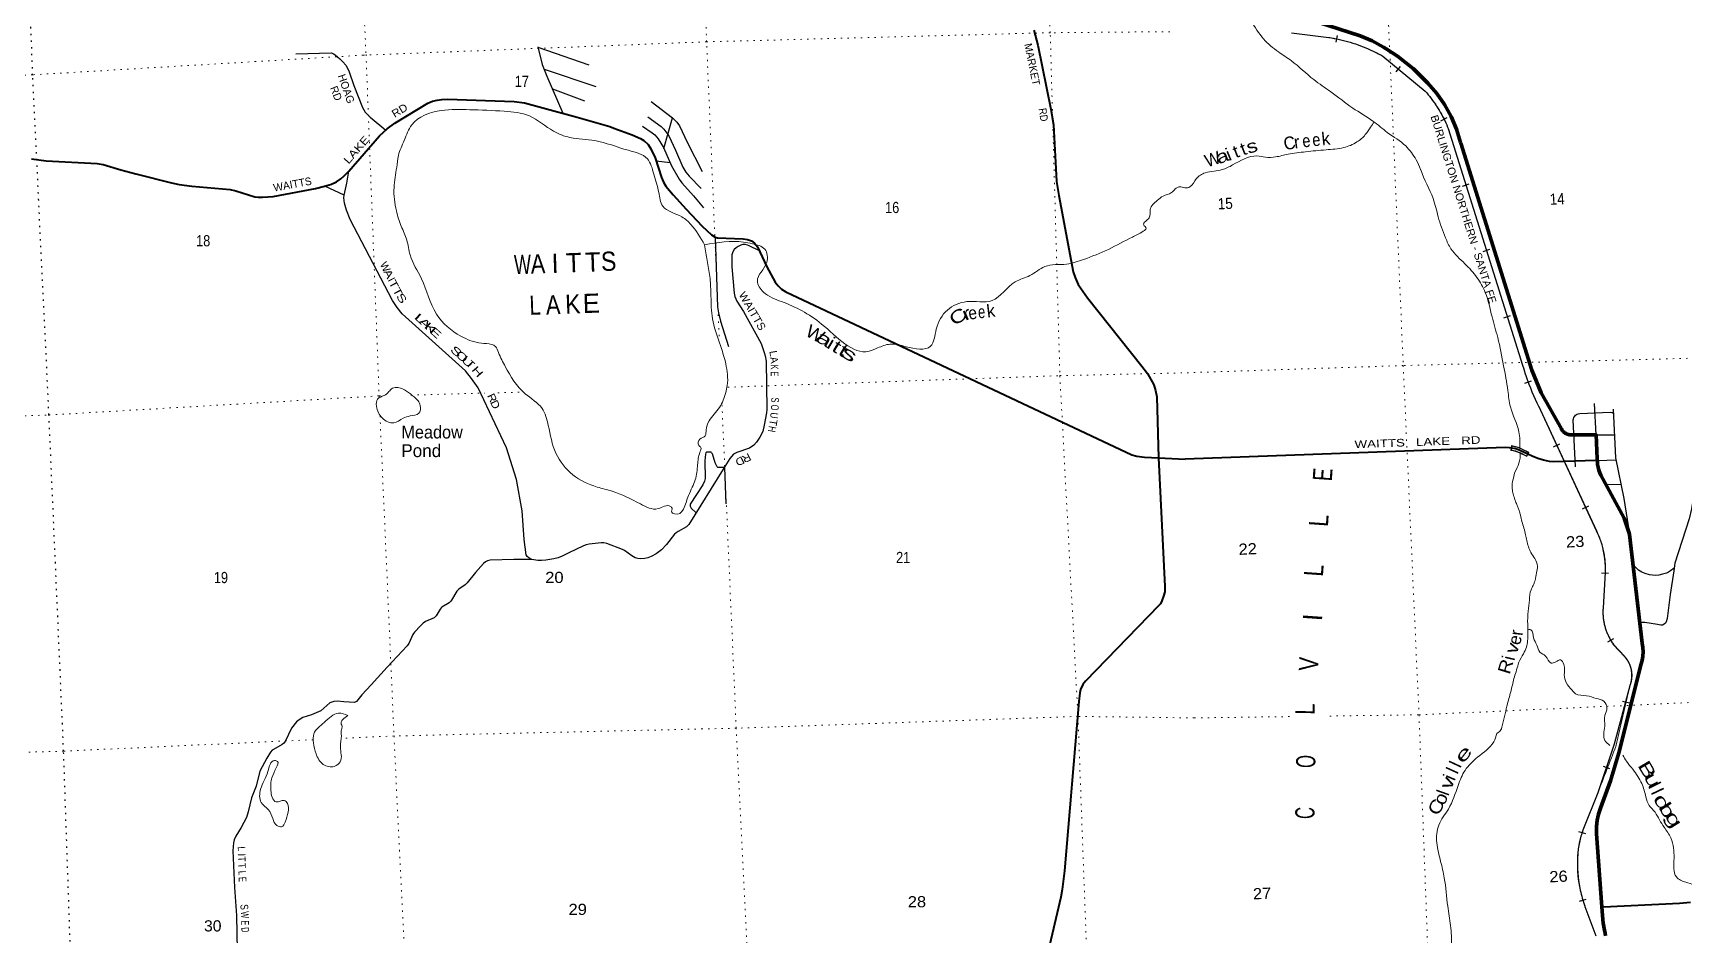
# Model space of a CAD drawing. Header units: feet. Extents: x 733631 to 986127, y 195788 to 388968.
# Drawn here: x 780988 to 806807, y 255072 to 269176 of the extents above; entities that cross this region are included whole.
import ezdxf
from ezdxf.enums import TextEntityAlignment as Align

# ---------------------------------------------------------------- set-up
doc = ezdxf.new("R2010")
doc.units = ezdxf.units.FT
doc.header["$LTSCALE"] = 70
doc.linetypes.add('DOTTED', pattern=[1.5, 0.3, -1.2])
for name, color, linetype, lineweight in [('23', 7, 'Continuous', 70), ('26', 7, 'Continuous', 40), ('29', 7, 'Continuous', 25), ('34', 7, 'Continuous', 25), ('39', 7, 'Continuous', 13), ('6', 7, 'DOTTED', 25), ('61', 7, 'Continuous', 13), ('7', 7, 'DOTTED', 13)]:
    doc.layers.add(name, color=color, linetype=linetype, lineweight=lineweight)
for name, color, linetype in [('27', 7, 'Continuous'), ('30', 7, 'Continuous'), ('41', 7, 'Continuous'), ('42', 7, 'Continuous')]:
    doc.layers.add(name, color=color, linetype=linetype)

msp = doc.modelspace()

# ---------------------------------------------------------------- linework, layer by layer
at = {"layer": '23'}
for points in [[(805453.3, 262476.41), (805451.61, 262517.89), (805436.45, 262890.66), (805064.1, 262891.72), (805053.22, 262890.99), (805034.91, 262891.28), (805016.72, 262893.49), (804998.87, 262897.59), (804981.54, 262903.53), (804964.93, 262911.25), (804949.22, 262920.66), (804934.57, 262931.67), (804921.16, 262944.14), (804909.13, 262957.95), (804898.6, 262972.94), (804889.7, 262988.95), (804574.73, 263551.42), (804429.13, 263905.07), (803316.51, 267453.37), (803313.3, 267466.56), (803251.18, 267671.35), (803167.99, 267868.53), (803064.65, 268055.94), (802942.29, 268231.51), (802802.24, 268393.33), (802575.53, 268615.85), (802326.8, 268813.46), (802148.68, 268931.13), (802107.67, 268957.21), (801930.79, 269054.18), (801744.74, 269132.12), (801081.5, 269344.49)], [(805522.1, 255511.2), (805439.18, 256655.29), (805438.46, 256667.34), (805438.37, 256766.61), (805448.66, 256865.36), (805469.21, 256962.48), (805499.8, 257056.92), (805656.52, 257481.19), (805676.33, 257536.79), (805788.18, 257922.53), (806132.48, 259292.79), (806134.35, 259298.27), (806152.69, 259364.19), (806164.04, 259431.67), (806168.27, 259499.96), (806165.35, 259568.32), (806155.29, 259635.99), (805956.58, 261333.49), (805955.25, 261338.26), (805870, 261590.66), (805509.58, 262262.38), (805491.34, 262298.59), (805474.88, 262341.3), (805462.98, 262385.5), (805455.75, 262430.7), (805453.76, 262467.89), (805453.3, 262476.41)], [(805579.83, 255057.1), (805573.52, 255102.33), (805562.52, 255146.64), (805542.08, 255256.13), (805531.75, 255378.05), (805522.1, 255511.2)]]:
    msp.add_lwpolyline(points, dxfattribs=at)
at = {"layer": '26'}
msp.add_line((798590.79, 262535.81), (799004.72, 262515.05), dxfattribs=at)
for points in [[(796638.1, 269218.53), (796703.34, 268988.03), (796908.18, 267985.59), (796945.68, 267738.13), (796995.77, 266852.46), (797030.43, 266633.19), (797254.86, 265443.4), (797285.03, 265353.85), (797335.35, 265243.65), (797476.62, 265035.56), (798330.99, 263969.09), (798417.86, 263850.36), (798514.64, 263676.55), (798544.42, 263587.16), (798561.04, 263484.71), (798590.79, 262535.81), (798590.73, 262537.83)], [(782593.55, 266976.28), (783153.16, 266831.33), (783274.88, 266806.82), (783471.38, 266781.94), (784070.17, 266728.56), (784160.78, 266707.5), (784456.8, 266616.5), (784506.95, 266609.43), (784576.43, 266606.94), (784741.17, 266620.69), (785403.37, 266744.96), (785403.37, 266744.96), (785544.21, 266780.75), (785653.54, 266814.85), (785736.53, 266851.52), (785803.53, 266896.22), (785853.16, 266940.91), (785928.09, 267016.8), (786408.32, 267568.24), (786525.64, 267678.36), (786644.63, 267767.06), (787160.11, 268079.05), (787234.11, 268109.17), (787306.07, 268126.55), (787380.52, 268136.48), (787470.99, 268142.61), (788511.15, 268106.06), (788673.37, 268081.86), (788960.05, 268003.88), (789496.86, 267861.82), (790007.17, 267713.14), (790072.87, 267690.57), (790360.48, 267583.72), (790488.58, 267524.43), (790538.21, 267494.63), (790605.84, 267433.41), (790652.36, 267365.52), (790715.95, 267226.24), (790817.83, 266915.97), (790848.4, 266844.09), (790885.62, 266782.01), (790999.23, 266646.4), (791203.58, 266419.93), (791451.45, 266154.3), (791600.61, 266021.21), (791653.65, 265986.21), (791694.76, 265975.44), (792092.73, 265958.68), (792163.6, 265947.72), (792223.15, 265925.37), (792272.78, 265890.61), (792320.34, 265833.92), (792464.73, 265518.82), (792592.71, 265282.06), (792641.28, 265221.44), (792664.86, 265197.85), (792695.87, 265171.78), (792760.54, 265131.32), (798173.79, 262582.33), (798248.21, 262560.91), (798372.28, 262543.53), (798590.79, 262535.81)], [(780965.08, 267208.46), (781193.94, 267178.72), (781990.18, 267135.1), (782082.52, 267118.44), (782360.27, 267036.7), (782593.55, 266976.28)], [(805453.3, 262476.41), (805423.96, 262492.09), (804773.65, 262471.4), (804703.3, 262477.73), (804610.88, 262494.67), (804520.74, 262521.18), (804433.87, 262556.97), (804367.03, 262588.58), (804230.26, 262651.84), (804177.13, 262671.63), (804111.58, 262685.2), (804078.22, 262691.05), (804071.91, 262691.89), (804008.72, 262695.28), (799004.72, 262515.05)], [(798590.79, 262535.81), (798687.99, 260521.89), (798686.21, 260439.19), (798668.16, 260371.78), (798641.54, 260295.18), (798621.69, 260252.96), (798595.8, 260224.18), (797445.95, 259043.07), (797404.52, 258987.87), (797371.1, 258911.57), (797359.85, 258856.27), (797344.4, 258720.84), (797119.12, 256073.16), (797081.25, 255781.07), (797059.59, 255663.12), (796305.35, 252436.44)], [(805522.1, 255511.2), (805550.68, 255512.62), (806737.01, 255571.27), (806907.21, 255583.88)]]:
    msp.add_lwpolyline(points, dxfattribs=at)
at = {"layer": '29'}
for p, q in [((788882.04, 268956.58), (789679.98, 268679.37)), ((788980.05, 268608.49), (789787.66, 268341.29)), ((789110.24, 268303.26), (789614.18, 268117.12)), ((790855.69, 267369.95), (790990.53, 267847.84)), ((790732.18, 267176.81), (790951.61, 267150.96)), ((785851.75, 266642.49), (785554.11, 266783.84)), ((805436.45, 262890.66), (805410.06, 263381.4)), ((805111.52, 262390.79), (805075.63, 263127.09)), ((805176.4, 263224.86), (805655.04, 263244.9)), ((805436.45, 262890.66), (805720.73, 262890.56)), ((791799.9, 262382.95), (791823.26, 261816.39)), ((805452.55, 262493.3), (805744.91, 262499.78)), ((805591.2, 262114.31), (805821.04, 262121.89))]:
    msp.add_line(p, q, dxfattribs=at)
for points in [[(785095.9, 268849.23), (785657.2, 268864), (785688.38, 268852.19), (785714.43, 268834.15), (785783.97, 268771.2), (785834.65, 268723.88), (785878.73, 268670.75), (785902.77, 268635.67), (785930.98, 268569.9), (786005.77, 268354.05), (786142.02, 268008.85), (786183.28, 267940.96), (786262.76, 267861.26), (786504.27, 267658.3)], [(788881.23, 268959.91), (788948.14, 268685.17), (789023.66, 268503.71), (789275.62, 267920.37)], [(790657.48, 268105.58), (790990.53, 267847.84), (791056.1, 267782.61), (791100.19, 267726.16), (791218.97, 267469.33), (791452.38, 267012.14)], [(790601.91, 267863.12), (790811.69, 267712.45), (790855.73, 267670.33), (790932.28, 267568.9), (791033.7, 267343.84), (791150.84, 267076.84), (791196.35, 267002.7), (791251.09, 266936.65), (791436.15, 266744.72)], [(790518.32, 267720.82), (790671.4, 267616.2), (790711.35, 267585.76), (790763.57, 267521.97), (790846.25, 267384.06), (790974.09, 267101.24), (791092.16, 266890.42), (791133.77, 266831.63), (791315.17, 266629.46), (791471.74, 266442.64)], [(785851.75, 266642.49), (785897.26, 266830.02), (785928, 267016.69)], [(792350.37, 265768.39), (792190.17, 265848.87), (792160.52, 265861.2), (792126.05, 265868.92), (792087.98, 265866.92), (792055.93, 265858.9), (792017.89, 265838.22), (791985.8, 265816.8), (791955.74, 265790.73), (791931.7, 265754.64), (791917.62, 265709.51), (791918.62, 265521.52), (791954.42, 265106.22), (791965.76, 265054.93), (791997.39, 264984.33), (792100.57, 264819.98), (792373.93, 264321.67), (792424.6, 264182.79), (792440.63, 264126.66), (792452.95, 264047.33), (792464.67, 263286.59), (792459.05, 263238.81), (792424.6, 263042), (792400.56, 262945.76), (792352.11, 262857.15), (792304.38, 262777.35), (792260.3, 262729.23), (792192.88, 262684), (791997.34, 262616.8), (791943.73, 262588.89), (791885.62, 262524.09), (791782.84, 262354.86), (791246.47, 261492.21), (791206.29, 261454.03), (791078.16, 261383.94), (791048.11, 261362.9), (791022.66, 261338.7), (790897.3, 261178.82), (790817.69, 261095.24), (790731.54, 261030.08), (790653.75, 260990.72), (790603.3, 260971.94), (790557.22, 260958.9), (790485.09, 260954.89), (790445.02, 260958.9), (790402.94, 260971.94), (790350.86, 260999.01), (790237.87, 261085.96), (790208.6, 261099.25), (789962.15, 261191.48), (789916.07, 261203.51), (789871.71, 261203.08), (789683.65, 261182.46), (789639.57, 261174.44), (789598.48, 261159.55), (789366.18, 261048.66), (789264.9, 260998.01), (789198.78, 260971.95), (789135.21, 260956), (789006.43, 260931.85), (788940.31, 260925.83), (788881.56, 260929.3), (788788.03, 260942.88), (788742.71, 260967.11), (788715.9, 260988.99), (788702.54, 261014.29), (788671.24, 261255.85), (788636.17, 261705.54), (788551.06, 262196.01), (788393.06, 262690.1), (787949.54, 263629.53), (787844.33, 263775.82), (787751.73, 263891.8), (786760.16, 264786.58), (786682.22, 264886.54), (786608.81, 264995.82), (785947.04, 266257.49), (785888.78, 266404.26), (785860.49, 266517.43), (785848.71, 266600.74), (785851.75, 266642.49)], [(791658.64, 265984.9), (791693.53, 264895.3), (791707.29, 264798.3), (791740.38, 264670.43), (791864.31, 264276.28)], [(805075.63, 263127.09), (805079.04, 263145.51), (805084.66, 263163.32), (805099.64, 263186.75), (805110.88, 263198.93), (805125.87, 263210.18), (805138.98, 263216.74), (805153.97, 263222.37), (805176.4, 263224.86)], [(805655.04, 263244.9), (805680.34, 263242.98), (805688.77, 263240.17), (805694.39, 263235.49), (805705.63, 263217.68)], [(805701.11, 263295.63), (805738, 262534.07), (805866.11, 261898.21), (805957.24, 261341.97)], [(791799.9, 262382.95), (791699.73, 262381.63), (791686.53, 262390.05), (791655.84, 262453.72), (791614.13, 262595.87), (791600.93, 262613.05), (791591.95, 262619.79), (791569.5, 262622.04), (791548.4, 262623.99), (791522.35, 262619.79), (791511.12, 262610.8), (791505.13, 262592.21), (791496.96, 262486.81), (791497.33, 262207.81), (791488.66, 262165.93), (791462.46, 262113.64), (791265.7, 261809.84), (791264.13, 261795.21), (791264.13, 261774.99), (791282.25, 261745.69), (791358.15, 261671.83)], [(806971.78, 262145.55), (806956.03, 261936.49), (806926.06, 261737.8), (806888.59, 261580.34), (806664.91, 260886.33)], [(788788.03, 260942.88), (788507.22, 260941.02), (788134.86, 260931.87), (788094.79, 260923.85), (788065.92, 260906.01), (788030.68, 260879.74), (787908.41, 260741.01), (787780.22, 260580.01), (787747.92, 260547.61), (787647.98, 260479.76), (787616.25, 260448.17), (787531.77, 260305.33), (787517.74, 260285.28), (787497.84, 260264.26), (787383.5, 260197.07), (787373.48, 260189.05), (787353.9, 260168.45), (787291.33, 260062.74), (787261.94, 260033.95), (787127.03, 259972.52), (787089.36, 259947.3), (787046.89, 259906.35), (786954.72, 259805.1), (786930.21, 259772.13), (786866.56, 259630.68), (786837.97, 259591.12), (786527.06, 259259.24), (786274.71, 258985.48)], [(806654.45, 260806.19), (806596.38, 260764.95), (806564.54, 260746.21), (806532.69, 260731.21), (806472.75, 260712.47), (806414.68, 260699.35), (806364.1, 260695.6), (806317.27, 260697.47), (806268.57, 260704.97), (806199.26, 260725.59), (806148.68, 260746.21), (806098.1, 260778.07), (806055.02, 260817.44), (806018.86, 260854.53)], [(806664.91, 260886.33), (806646.95, 260768.7), (806590.75, 260397.56), (806545.79, 260022.66), (806530.81, 259970.18), (806518.63, 259950.49), (806496.16, 259929.87), (806469.93, 259916.75), (806444.64, 259917.69), (806392.19, 259928.94), (806193.63, 259958.93), (806155.23, 259959.87), (806118.7, 259955.18)], [(786274.71, 258985.48), (786130.9, 258829.47), (786047.07, 258724.45), (786016.28, 258706.34), (785848.06, 258718.9), (785750.53, 258728.46), (785694.43, 258724.45), (785628.42, 258701.43), (785487.56, 258577.42), (785342.4, 258513.93), (785209.55, 258471.83), (785149.18, 258438.71), (785109.37, 258407.67), (785030.91, 258305.35), (784929.04, 258096.91), (784909.01, 258072.85), (784886.9, 258049.82), (784748.25, 257974.41), (784728.68, 257960.58), (784700.63, 257928.5), (784644.26, 257837.49), (784532.67, 257633.59), (784478.81, 257399.27), (784402.87, 257214.77), (784352.45, 256996.74), (784327.95, 256908), (784244.32, 256754.55), (784158.49, 256618.23), (784131.6, 256559.14), (784123.58, 256515.03), (784114.5, 256390.31), (784140.21, 255812.94), (784172.81, 255375.3), (784189.29, 254290.14)]]:
    msp.add_lwpolyline(points, dxfattribs=at)
at = {"layer": '34', "lineweight": 13}
for p, q in [((800670, 269175.95), (801209, 269111.95)), ((802095, 268813.95), (802761, 268267.95)), ((803120, 267680.95), (804282, 263982.95)), ((804565, 263275.95), (805436, 261390.95)), ((805573, 260738.95), (805541, 260188.95)), ((805707, 259610.95), (805877, 259428.95)), ((805966, 258987.95), (805741, 258021.95)), ((805258, 255518.95), (805422.49, 255072.4))]:
    msp.add_line(p, q, dxfattribs=at)
at = {"layer": '34'}
for p, q in [((801368.56, 269030.61), (801389.55, 269139.21)), ((802304.96, 268569.26), (802375.09, 268654.8)), ((803005, 267805.47), (803104.24, 267854.3)), ((803343.21, 266783.42), (803448.73, 266816.58)), ((803667.12, 265761.31), (803772.64, 265794.46)), ((803990.12, 264724.67), (804095.64, 264757.83)), ((804317.29, 263700.81), (804420.99, 263739.29)), ((804765.71, 262707.81), (804866.12, 262754.21)), ((805217.82, 261735.58), (805318.23, 261781.97)), ((805516.52, 260734.15), (805626.94, 260727.72)), ((805614.14, 259654.71), (805709.84, 259710.18)), ((805847.53, 258726.68), (805955.26, 258701.59)), ((805541.51, 257713.47), (805644.71, 257673.67)), ((805159.69, 256691.87), (805264.74, 256657.24)), ((805173.01, 255602.67), (805278.91, 255634.61))]:
    msp.add_line(p, q, dxfattribs=at)
for points in [[(800670.18, 269177.04), (801209.14, 269113.04), (801251.92, 269107.04), (801294.31, 269100.08), (801336.59, 269092.39), (801379.07, 269084.19), (801421.16, 269075.03), (801462.91, 269065.18), (801504.85, 269054.8), (801546.4, 269043.48), (801587.61, 269031.46), (801628.96, 269018.67), (801669.73, 269005.21), (801710.44, 268991.27), (801751.01, 268976.35), (801790.99, 268960.75), (801830.87, 268944.43), (801870.44, 268927.65), (801909.89, 268909.88), (801948.78, 268891.7), (801987.53, 268872.54), (802025.73, 268852.95), (802063.83, 268832.64), (802095.62, 268814.86), (802761.77, 268268.74), (802785.92, 268240.43), (802809.22, 268211.81), (802832.04, 268182.77), (802854.67, 268153.29), (802876.53, 268123.42), (802897.76, 268093.3), (802918.81, 268062.73), (802939.1, 268031.77), (802958.75, 268000.56), (802978.06, 267968.77), (802996.6, 267936.89), (803014.83, 267904.72), (803032.42, 267872.01), (803049.25, 267839.19), (803065.6, 267805.98), (803081.49, 267772.63), (803096.74, 267738.73), (803111.38, 267704.89), (803121.04, 267681.32), (804283.05, 263983.27), (804300.54, 263922.6), (804319.33, 263862.69), (804339.15, 263803.06), (804359.77, 263743.29), (804381.67, 263684.26), (804404.51, 263625.88), (804428.16, 263567.33), (804453.08, 263509.53), (804478.96, 263452.37), (804505.97, 263395.16), (804533.82, 263338.92), (804562.38, 263282.91), (804565.98, 263276.45), (805436.99, 261391.42), (805447.23, 261370.41), (805456.94, 261349.27), (805466.29, 261327.96), (805475.46, 261306.4), (805484.1, 261284.72), (805492.3, 261262.99), (805500.34, 261241.03), (805507.82, 261218.93), (805514.9, 261196.79), (805521.68, 261174.35), (805527.97, 261151.96), (805534.03, 261129.46), (805539.61, 261106.72), (805544.71, 261084.05), (805549.45, 261061.21), (805553.89, 261038.35), (805557.86, 261015.26), (805561.46, 260992.3)], [(805561.46, 260992.3), (805564.58, 260969.09), (805567.34, 260946.01), (805569.76, 260922.75), (805571.69, 260899.55), (805573.2, 260876.29), (805574.41, 260853.03), (805575.08, 260829.66), (805575.46, 260806.3), (805575.35, 260782.99), (805574.95, 260759.68), (805574.1, 260738.9), (805542.1, 260188.88), (805541.09, 260173.66), (805540.42, 260158.51), (805540.02, 260143.34), (805539.79, 260128.07), (805539.92, 260112.87), (805540.3, 260097.72), (805540.86, 260082.48), (805541.77, 260067.31), (805542.95, 260052.19), (805544.38, 260036.98), (805546.08, 260021.92), (805547.96, 260006.85), (805550.19, 259991.75), (805552.69, 259976.81), (805555.45, 259961.85), (805558.39, 259946.97), (805561.68, 259932.04), (805565.16, 259917.3), (805568.97, 259902.52), (805572.99, 259887.91), (805577.25, 259873.27), (805581.8, 259858.8), (805586.6, 259844.38), (805591.59, 259830.04), (805596.94, 259815.77), (805602.46, 259801.57), (805608.25, 259787.53), (805614.24, 259773.56), (805620.57, 259759.73), (805627.09, 259745.98), (805633.79, 259732.4), (805640.76, 259718.87), (805648, 259705.51), (805655.51, 259692.22), (805663.12, 259679.08), (805671.09, 259666.11), (805679.25, 259653.29), (805687.58, 259640.54), (805696.11, 259628.05), (805705, 259615.61), (805707.85, 259611.65), (805877.82, 259429.69), (805883.03, 259423.67), (805888.05, 259417.57), (805892.98, 259411.39), (805897.88, 259405.12), (805902.6, 259398.75), (805907.19, 259392.34), (805911.75, 259385.82), (805916.13, 259379.22), (805920.39, 259372.57), (805924.57, 259365.79), (805928.59, 259358.99), (805932.54, 259352.14), (805936.35, 259345.16), (805940.01, 259338.16), (805943.56, 259331.07), (805947, 259323.96), (805950.32, 259316.72), (805953.51, 259309.49), (805956.56, 259302.15), (805959.48, 259294.82), (805962.3, 259287.39), (805964.96, 259279.94), (805967.48, 259272.43), (805969.91, 259264.91), (805972.17, 259257.3), (805974.33, 259249.66), (805976.33, 259241.99), (805978.23, 259234.31), (805979.94, 259226.57), (805981.54, 259218.8), (805983.02, 259211.06), (805984.37, 259203.24), (805985.55, 259195.4), (805986.6, 259187.52), (805987.56, 259179.67), (805988.33, 259171.77), (805988.96, 259163.88), (805989.49, 259155.96), (805989.87, 259148.08), (805990.08, 259140.12), (805990.19, 259132.2), (805990.12, 259124.3), (805989.98, 259116.39), (805989.64, 259108.43), (805989.18, 259100.55), (805988.59, 259092.69)], [(805988.59, 259092.67), (805987.87, 259084.75), (805986.96, 259076.89), (805985.99, 259069.04), (805984.83, 259061.2), (805983.56, 259053.34), (805982.14, 259045.58), (805980.57, 259037.81), (805978.89, 259030.08), (805977.09, 259022.34), (805975.1, 259014.69), (805973.01, 259007.01), (805970.8, 258999.4), (805968.43, 258991.84), (805967.06, 258987.65), (805715.27, 258054.26), (805462.02, 257295.55), (805227.03, 256711.56), (805218.63, 256687.93), (805210.82, 256664.23), (805203.41, 256640.38), (805196.22, 256616.3), (805189.62, 256592.16), (805183.48, 256568), (805177.54, 256543.62), (805172.21, 256519.17), (805167.32, 256494.72), (805162.79, 256469.98), (805158.77, 256445.37), (805155.01, 256420.65), (805151.79, 256395.75), (805149.07, 256370.96), (805146.77, 256346.03), (805144.77, 256321.13), (805143.32, 256296.04), (805142.23, 256271.13), (805141.68, 256246.02), (805141.5, 256221.08), (805141.72, 256195.99), (805142.45, 256171.03), (805143.1, 256155.98), (805143.4, 256123.7), (805144.44, 256091.65), (805146.03, 256059.58), (805147.99, 256027.34), (805150.69, 255995.29), (805153.93, 255963.42), (805157.55, 255931.37), (805161.91, 255899.51), (805166.82, 255867.83), (805172.27, 255835.97), (805178.29, 255804.47), (805184.67, 255772.98), (805191.78, 255741.5), (805199.46, 255710.38), (805207.68, 255679.27), (805216.27, 255648.34), (805225.59, 255617.42), (805235.28, 255586.86), (805245.72, 255556.31), (805256.51, 255526.12), (805259.03, 255519.33), (805429.24, 255057.27)]]:
    msp.add_lwpolyline(points, dxfattribs=at)
at = {"layer": '34', "lineweight": 13}
for centre, radius, start, end in [((800879.88, 266667.32), 2466.69, 60.4876, 82.33237), ((801156.52, 266883.4), 2119.28, 22.10673, 40.79189), ((807754.46, 264962.78), 3608.05, 195.75751, 207.87326), ((804239.01, 260799.05), 1335.34, 357.42073, 26.31229), ((806411.02, 260125.98), 872.29, 175.86022, 216.18762), ((805536.22, 259130.7), 452.87, 341.62708, 41.1926), ((679769.05, 306189.18), 134866.65, 338.74434, 339.07491), ((767048, 272413.96), 41280.9, 337.64341, 338.51715), ((806575.22, 256223.77), 1434.83, 160.10852, 182.70902), ((806985.89, 256162.67), 1843.9, 180.20872, 200.43263)]:
    msp.add_arc(centre, radius, start, end, dxfattribs=at)
at = {"layer": '39'}
for points in [[(801608.94, 274596.64), (801566, 274532.95), (801219, 273919.95), (801085, 273796.95), (800828, 273656.95), (800609, 273551.95), (800404, 273378.95), (800298, 273132.95), (800233, 272878.95), (800078, 272409.95), (800066, 271963.95), (799992, 271417.95), (799934, 271044.95), (799910, 270753.95), (799836, 270258.95), (799819, 269921.95), (799915, 269585.95), (800036, 269366.95), (800231, 269084.95), (800465, 268880.95), (800668, 268741.95), (801017, 268446.95), (801283, 268258.95), (801628, 268002.95), (801943, 267798.95), (802168, 267620.95), (802455, 267409.95), (802618, 267193.95), (802688, 267041.95), (802690, 267035.95), (802885, 266586.95), (802964, 266302.95), (803078, 265974.95), (803163, 265801.95), (803382, 265567.95), (803570, 265353.95), (803700, 265118.95), (803806, 264738.95), (803894, 264414.95), (803987, 263971.95), (804053, 263585.95), (804093, 263328.95), (804226, 262939.95), (804242.31, 262688.72)], [(791489.84, 265863.57), (791277.83, 266183.54), (791137.32, 266299.88), (790836.94, 266469.54), (790773.96, 266682.83), (790696.44, 266968.83), (790595.8, 267210.38), (790299.06, 267341.77), (789773.32, 267493.12), (789385.81, 267543.11), (789126.37, 267641.13), (788749.88, 267879.55), (788357.66, 267953.68), (787817.22, 267977.19), (787372.78, 267964.91), (786909.9, 267739.73), (786793.19, 267497.81), (786702.63, 267260.66), (786675.33, 267075.82), (786633.45, 266759.1), (786671.74, 266394.02), (786747, 266155.38), (786833.78, 265939.31), (786884.63, 265706.06), (787064.67, 265332.76), (787298.1, 264780.89), (787679.54, 264435.4), (787999.92, 264326.92), (788160.23, 264305.05), (788219.7, 264274.33), (788268.76, 264180.61), (788373.89, 263958.98), (788684.65, 263536.69), (788949.75, 263305.31), (789045.94, 263040.95), (789164.95, 262607.3), (789431.02, 262266.72), (789810.22, 262076.92), (790044.48, 262012.59), (790486.64, 261812.4), (790763.6, 261739.14), (790956.76, 261772.79), (790984.08, 261735.11), (790973.06, 261694.35), (791020.63, 261655.21), (791239.07, 261941.98), (791345.66, 262189.21), (791381.67, 262425.77), (791418.73, 262623.01), (791432.96, 262694.2), (791399.69, 262727.67), (791417.24, 262825.26), (791498.69, 262878.08), (791514.44, 262967.52), (791561.07, 263110.41), (791723.11, 263321.21), (791821.86, 263554.54), (791845.14, 263664.42), (791821.66, 264005.64), (791607.28, 264753.53), (791589.35, 265107.75), (791572.06, 265370.24), (791532.94, 265617.97), (791489.84, 265863.57)], [(801961.9, 267785.8), (801907, 267705.95), (801823, 267586.95), (801693, 267471.95), (801486, 267384.95), (801209, 267349.95), (800890, 267318.95), (800615, 267279.95), (800421, 267238.95), (800261, 267233.95), (800129, 267253.95), (799749, 267112.95), (799584, 267039.95), (799458, 267015.95), (799321, 266989.95), (799180, 266895.95), (799082, 266771.95), (799002, 266754.95), (798918, 266772.95), (798875.46, 266755.78), (798851.67, 266741.32)], [(791489.84, 265863.57), (792101.46, 265907.23), (792237.42, 265880.17), (792431.77, 265796.53), (792461.7, 265589), (792316.02, 265297.74), (792411.68, 265126.41), (792694.78, 264976.45), (793320.99, 264625.58), (794062.44, 264201.02), (794196.52, 264251.25), (794388.97, 264311.18), (794640.74, 264271.61), (795024.69, 264278.17), (795114.42, 264545.64), (795288.22, 264843.75), (795589.9, 264975.48), (795987.71, 264992.53), (796349.67, 265285.73), (796579.5, 265383.1), (796812.16, 265525.06), (797150.78, 265562.73), (797417.7, 265634.83), (797805.58, 265793.21), (798180.45, 265983.6), (798351.81, 266075.31), (798394.99, 266123.03), (798359.21, 266174.64), (798445.06, 266288.27), (798457.73, 266416.06), (798571.09, 266558.77), (798660.23, 266625.96), (798792.18, 266680.17), (798851.67, 266741.32)], [(786947.4, 263484.67), (786696.73, 263631.48), (786608.06, 263620.94), (786554.9, 263568.91), (786477.72, 263508.11), (786376.12, 263452.71), (786359.02, 263338.96), (786448.89, 263157.36), (786630.96, 263079.45), (786778.57, 263152.3), (786884.76, 263187.6), (787021.08, 263229.8), (787044.08, 263349.79), (787009.66, 263425.7), (786947.4, 263484.67)], [(804247.87, 262602.98), (804248, 262600.95), (804164, 262307.95)], [(804164, 262307.95), (804124, 262023.95), (804141.61, 261951.51)], [(804219.76, 261738.46), (804198.31, 261787.84), (804173.8, 261853.49), (804154.81, 261908.85), (804141.61, 261951.51)], [(803882.05, 258223.72), (803942.77, 258278.81), (803971.21, 258365.15), (804010.2, 258530.93), (804047.54, 258688.54), (804104.6, 258901.72), (804155.98, 259106.54), (804189.37, 259217.4), (804226.44, 259336.53), (804295.26, 259469.27), (804343.07, 259574.73), (804360.95, 259670.7), (804366.72, 259810.66), (804363.31, 259929.95), (804370.08, 260136.76), (804390.62, 260307.77), (804415.66, 260468.86), (804448.96, 260537.2), (804477.78, 260615.46), (804500.62, 260735.96), (804516.11, 260839.92), (804474.34, 260957.45), (804411.28, 261053.74), (804350.13, 261241.22), (804329.83, 261331.39), (804304.86, 261435.52), (804273.92, 261537.34), (804251.23, 261635.5), (804227.64, 261709.31), (804219.76, 261738.46)], [(804364.84, 259851.83), (804414, 259842.95), (804454, 259719.95), (804506, 259604.95), (804555, 259496.95), (804643, 259432.95), (804729, 259324.95), (804801, 259340.95), (804878, 259372.95), (804928, 259303.95), (804936, 259137.95), (804965, 259017.95), (805058, 258898.95), (805111, 258844.95), (805284, 258811.95), (805436, 258770.95), (805553, 258725.95), (805603, 258620.95), (805572, 258503.95), (805567, 258335.95), (805552, 258214.95), (805571, 258114.95), (805646.42, 258036.06)], [(785912.95, 258506.17), (785766.39, 258542.58), (785541.98, 258394.78), (785381.02, 258218.39), (785372.71, 258078.59), (785413.83, 257905.75), (785527.56, 257738.98), (785700.22, 257709.35), (785793.29, 257780.7), (785795.07, 258011.36), (785810.46, 258187.77), (785811.85, 258284.91), (785822.59, 258335.77), (785809.53, 258369.8), (785912.95, 258506.17)], [(803882.05, 258223.72), (803832, 258093.95), (803580, 257852.95), (803383, 257645.95), (803276, 257411.95), (803123, 257040.95), (802973, 256790.95), (802941, 256513.95), (803002, 256222.95), (803059, 255964.95), (803113, 255521.95), (803157, 255219.95), (803172, 254904.95), (803122, 254481.95), (803105, 254103.95), (803088, 253629.95), (803062, 253354.95), (803082.51, 253302.15)], [(784722.61, 257528.62), (784791.08, 257686.27), (784812.61, 257785.99), (784765.76, 257798.85), (784661.2, 257630.09), (784547.69, 257352.61), (784557.24, 257143.76), (784667.41, 257033.52), (784735.98, 256891.79), (784803.61, 256784.42), (784874.92, 256764.14), (784931.52, 256838.53), (784977.82, 256993.54), (784966.04, 257128.75), (784916.28, 257173.9), (784789.51, 257152.19), (784728.88, 257225.36), (784707.71, 257334.01), (784706.86, 257439.18), (784722.61, 257528.62)], [(805850.5, 257883.54), (805908, 257787.95), (806008, 257662.95), (806084, 257551.95), (806148, 257438.95), (806212, 257233.95), (806265, 257095.95), (806355, 256990.95), (806425, 256870.95), (806497, 256756.95), (806602, 256588.95), (806643, 256432.95), (806652, 256275.95), (806650, 256107.95), (806688, 255981.95), (806838, 255895.95), (806963, 255854.95), (807111, 255792.95), (807305, 255839.95), (807423, 255881.95), (807549, 255948.95), (807614, 256003.95), (807687, 256039.95), (807811, 255944.95), (807884, 255834.95), (807905.45, 255778.6)]]:
    msp.add_spline(points, degree=3, dxfattribs=at)
at = {"layer": '6'}
msp.add_lwpolyline([(781907.02, 244906.19), (781804.32, 247360.03), (781647.28, 252659.63), (781466.33, 257946.44), (781237.67, 263203.6), (780983.28, 268514.68), (780789.51, 273752.58), (780592.77, 279099.63), (780320.41, 284402.11), (780134.33, 289110.19)], dxfattribs=at)
at = {"layer": '61'}
for p, q in [((804111.54, 262724.93), (804098.81, 262649.52)), ((804118.07, 262715.55), (804108.16, 262656.82)), ((804271.86, 262676.17), (804382.72, 262619.79))]:
    msp.add_line(p, q, dxfattribs=at)
for points in [[(804382.72, 262619.79), (804349.17, 262552.71), (804239.43, 262607.85)], [(804243.02, 262614.99), (804345.6, 262563.45), (804372.01, 262616.25), (804268.23, 262669.03), (804268.44, 262668.94)]]:
    msp.add_lwpolyline(points, dxfattribs=at)
for centre, radius, start, end in [((804027.99, 262160.21), 495.04, 64.72677, 81.5998), ((804027.99, 262160.21), 503.04, 64.72678, 80.8298), ((804028.48, 262160.69), 570.04, 64.72662, 81.59961), ((804028.48, 262160.69), 562.04, 64.72662, 80.82762)]:
    msp.add_arc(centre, radius, start, end, dxfattribs=at)
at = {"layer": '7'}
for p, q in [((786895.09, 263514.85), (788053.71, 263545.1)), ((788257.23, 263550.42), (788659.08, 263559.98)), ((799149.58, 258466.23), (800662.17, 258487.41))]:
    msp.add_line(p, q, dxfattribs=at)
for points in [[(801399.11, 289864.16), (801414.89, 289224.18), (801581.57, 285199.21), (801799.96, 279915.19), (801972.83, 274653.35), (802188.58, 269294.3), (802416.62, 263976.3), (802663.3, 258515.42), (803059.9, 247896.92), (803245.96, 243944.57)], [(796053.03, 289672.75), (796280.47, 285117.95), (796510.76, 279727.32), (796622.86, 274444.69), (796897.23, 269142.26), (797046.85, 263818.18), (797330.02, 258489.7), (797526.61, 253148.71), (797679.19, 247790.32), (797918.08, 243753.75)], [(791721.43, 264331.6), (791522.31, 269038.34), (791340.5, 274282.64), (791226.63, 279482.29), (790957.27, 284823.29), (790850.86, 286484.52)], [(786144.28, 269935.52), (786196.45, 268840.69), (786401.06, 263501.95), (786402.34, 263472.6)], [(798765.65, 269196.79), (796896.18, 269180.66), (791522.31, 269038.34), (786152.28, 268829.36), (780979.02, 268522.65), (775638.38, 268274.03), (770359.93, 268190.97), (768054.47, 268170.99)], [(829678.93, 264788.84), (829102.57, 264799.39), (823773.08, 264661.04), (818460.58, 264549.79), (813128.08, 264255.42), (807806.86, 264113.4), (802416.62, 263976.3), (798956.55, 263861.26)], [(791852.16, 263637.03), (797046.85, 263818.18), (798956.55, 263861.26)], [(768239.55, 262790.61), (770673.4, 262863.33), (775925.62, 263018.48), (781237.67, 263203.6), (786401.06, 263501.95), (786466.25, 263503.65)], [(792613.52, 243565), (792413.69, 247677.28), (792246.58, 253049.43), (791985.6, 258305.7), (791761.82, 263386.84)], [(786414.58, 263192.56), (786633.4, 258184.2), (786890.75, 252838.82), (787055.58, 248779.79)], [(801267.5, 258495.88), (802663.3, 258515.42), (807984.15, 258754.59), (813344.65, 258878.18), (818624.65, 259125.59), (823981.3, 259289.49), (829228.1, 259377.47), (829878.59, 259415.33)], [(799149.58, 258466.23), (797330.02, 258489.7), (791985.6, 258305.7), (786633.4, 258184.2), (785811.05, 258146.36)], [(785369.99, 258126.06), (781466.33, 257946.44), (776110.36, 257814.72), (770830.72, 257553.62), (768421.77, 257494.31)]]:
    msp.add_lwpolyline(points, dxfattribs=at)

# ---------------------------------------------------------------- texts
at = {"layer": '27'}
for s, rotation, p in [('MARKET', 281.549, (796489.3, 269001.6)), ('WAITTS', 10.629, (784759.02, 266695.26))]:
    msp.add_text(s, height=120, rotation=rotation, dxfattribs=at).set_placement(p)
for s, rotation, width, p in [('RD', 31.184, 1.1, (786643.46, 267848.18)), ('RD', 278.617, 0.9, (796714.83, 267992.52)), ('LAKE', 48.949, 1.25, (785923.21, 267117.78)), ('WAITTS   LAKE   RD', 2.063, 1.3, (801657.3, 262683.81))]:
    msp.add_text(s, height=120, rotation=rotation, dxfattribs=dict(at, width=width)).set_placement(p)
at = {"layer": '30'}
for s, rotation, p in [('HOAG', 289.111, (785830.46, 268284.78)), ('RD', 291.539, (785672.76, 268210.86)), ('W', 297.678, (786442.08, 265492.4)), ('I', 297.678, (786540.99, 265294.42)), ('L', 279.044, (792510.2, 264156.03)), ('T', 315.937, (787788.99, 263952.48)), ('T', 260.071, (792506.17, 263094.98)), ('I', 272.55, (784191.24, 256323.31))]:
    msp.add_text(s, height=120, rotation=rotation, dxfattribs=at).set_placement(p, align=Align.CENTER)
for s, rotation, width, p in [('A', 297.678, 1.35, (786495.32, 265382.31)), ('TT', 297.678, 1.35, (786607.29, 265160.77)), ('S', 303.892, 1.45, (786703.28, 264996.27)), ('WAITTS', 300.121, 1.1, (792185.45, 264798.39)), ('L', 317.937, 1.95, (787002.53, 264663.52)), ('A', 317.937, 1.75, (787078.12, 264593.94)), ('K', 317.937, 1.65, (787161.99, 264518.26)), ('E', 317.937, 1.7, (787244.81, 264443.52)), ('S', 317.937, 1.7, (787567.66, 264152.19)), ('O', 317.937, 1.5, (787654.33, 264073.98)), ('U', 316.937, 1.6, (787741.52, 263993.55)), ('H', 310.604, 1.45, (787893.44, 263841.66)), ('A', 279.828, 0.95, (792519.48, 264053.04)), ('K', 270.883, 0.65, (792523.99, 263951.76)), ('E', 270.883, 0.7, (792525.69, 263844.72)), ('R', 295.273, 1.15, (788113.95, 263445.27)), ('D', 295.273, 1.15, (788162.78, 263341.84)), ('O', 266.883, 0.7, (792529.68, 263322.71)), ('S', 267.883, 0.75, (792533.85, 263439.29)), ('U', 263.071, 0.8, (792519.23, 263202.33)), ('H', 258.975, 0.8, (792486.7, 262992.64)), ('R', 206.966, 1.15, (792120.03, 262583.39)), ('D', 206.966, 1.15, (792015.71, 262532.54)), ('L', 271.836, 0.8, (784191.15, 256418.67)), ('T', 272.55, 0.85, (784191.69, 256256.16)), ('T', 272.55, 0.85, (784194.7, 256151.59)), ('L', 272.55, 0.8, (784201.98, 256038.75)), ('E', 272.55, 0.75, (784204.69, 255938.52)), ('S', 274.26, 0.8, (784233.34, 255504.94)), ('W', 274.26, 0.65, (784242.4, 255383.34)), ('E', 270.87, 0.7, (784244.55, 255260.83)), ('D', 270.87, 0.65, (784246.21, 255151.66))]:
    msp.add_text(s, height=120, rotation=rotation, dxfattribs=dict(at, width=width)).set_placement(p, align=Align.CENTER)
at = {"layer": '34', "width": 1.05}
msp.add_text('BURLINGTON NORTHERN - SANTA FE', height=120, rotation=287.444, dxfattribs=at).set_placement((802841.64, 267872.1))
at = {"layer": '41'}
for s, rotation, width, p in [('C', 11.076, 0.95, (800567.1, 267341.26)), ('e', 6.398, 0.85, (800849.27, 267386.45)), ('e', 5.532, 0.85, (801003.42, 267403.66)), ('W', 18.486, 0.95, (799352.39, 267072.85)), ('a', 20.703, 1.3, (799530.18, 267121.39)), ('i', 22.695, 1.05, (799693.65, 267173.62)), ('t', 20.785, 1.1, (799797.14, 267216.66)), ('t', 21.004, 1.1, (799912.48, 267257.2)), ('s', 15.461, 1.3, (799992.52, 267286.84)), ('v', 71.805, 1.2, (804189.18, 259451.79)), ('R', 73.116, 1.15, (804080.16, 259135.57)), ('e', 51.886, 1.75, (803352.06, 257737.91)), ('l', 65.454, 1.05, (803263.17, 257574.63)), ('l', 64.912, 1.05, (803310.06, 257671.42)), ('B', 300.446, 1.6, (806074.31, 257727.16)), ('v', 67.571, 1.35, (803161.43, 257330.84)), ('i', 67.141, 1.05, (803219.2, 257470.33)), ('u', 298.533, 1.6, (806172.18, 257550.11)), ('l', 296.763, 1.1, (806242.74, 257396.57)), ('C', 63.967, 1.25, (802967.36, 256923.07)), ('o', 70.585, 1.15, (803064.68, 257088.92)), ('l', 295.367, 1.1, (806285.29, 257303.67)), ('d', 302.532, 1.75, (806314.16, 257204.68)), ('o', 300.243, 1.5, (806404.92, 257066.01)), ('g', 302.261, 1.7, (806497.01, 256934.55))]:
    msp.add_text(s, height=200, rotation=rotation, dxfattribs=dict(at, width=width)).set_placement(p)
for s, rotation, p in [('r', 8.127, (800720.83, 267368.41)), ('k', 6.024, (801149.1, 267418.77)), ('e', 79.415, (804246.24, 259596.02)), ('r', 83.912, (804279.37, 259744.88)), ('i', 76.663, (804154.05, 259351.23)), ('l', 70.59, (803123.25, 257236.76))]:
    msp.add_text(s, height=200, rotation=rotation, dxfattribs=at).set_placement(p)
for s, height, rotation, width, p in [('W', 300, 1.997, 0.7, (788649.62, 265407.89)), ('A', 300, 1.997, 0.85, (788889.57, 265417.45)), ('S', 300, 1.997, 0.9, (789995.51, 265457.72)), ('L', 300, 1.997, 0.8, (788845.08, 264771.19)), ('A', 300, 1.997, 0.85, (789127.27, 264776.84)), ('K', 300, 1.997, 0.9, (789435.46, 264788.24)), ('C', 200, 33.002, 1.4, (795508.25, 264661.68)), ('r', 200, 23.937, 1.45, (795626.06, 264699.2)), ('e', 200, 8.323, 0.9, (795696.21, 264701.85)), ('e', 200, 2.597, 0.75, (795827.2, 264718.02)), ('W', 200, 330.725, 1.1, (793172.61, 264385.93)), ('a', 200, 329.382, 1.6, (793311.04, 264309.98)), ('i', 200, 329.382, 1.3, (793419.95, 264242.54)), ('t', 200, 328.576, 1.45, (793508.8, 264188.4)), ('t', 200, 328.576, 1.45, (793610.95, 264128.66)), ('s', 200, 328.576, 1.8, (793701.13, 264076.42))]:
    msp.add_text(s, height=height, rotation=rotation, dxfattribs=dict(at, width=width)).set_placement(p, align=Align.CENTER)
for s, height, rotation, p in [('I', 300, 1.997, (789157.18, 265425.58)), ('T', 300, 1.997, (789449, 265436.26)), ('T', 300, 1.997, (789747.08, 265445.8)), ('E', 300, 1.997, (789723.68, 264800.46)), ('k', 200, 6.659, (795978.95, 264733.54))]:
    msp.add_text(s, height=height, rotation=rotation, dxfattribs=at).set_placement(p, align=Align.CENTER)
at = {"layer": '41', "width": 0.95}
msp.add_text('Meadow', height=200, dxfattribs=at).set_placement((787229.4, 262835.86), align=Align.CENTER)
at = {"layer": '41'}
msp.add_text('Pond', height=200, dxfattribs=at).set_placement((787059.82, 262544.99), align=Align.CENTER)
at = {"layer": '42'}
for s, rotation, width, p in [('E', 86.038, 0.75, (801299.01, 262161.25)), ('L', 86.038, 0.85, (801238.11, 261448.09)), ('L', 86.038, 0.85, (801160.18, 260668.69)), ('V', 87.678, 0.8, (801082.87, 259197.22)), ('L', 89.021, 0.8, (801030.93, 258513.37)), ('O', 89.021, 0.65, (801040.65, 257681.8)), ('C', 89.021, 0.65, (801027.27, 256882.93))]:
    msp.add_text(s, height=300, rotation=rotation, dxfattribs=dict(at, width=width)).set_placement(p)
msp.add_text('I', height=300, rotation=86.038, dxfattribs=at).set_placement((801144.79, 259973.08))
at = {"layer": '7'}
for s, width, p in [('17', 0.85, (788632.14, 268332.38)), ('16', 0.85, (794424.42, 266360.47)), ('18', 0.85, (783649.53, 265840.22)), ('21', 0.85, (794596.31, 260887.76)), ('19', 0.85, (783926.95, 260574.29)), ('20', 1.1, (789141.84, 260576.07)), ('28', 1.1, (794811.58, 255504.51)), ('29', 1.1, (789506.16, 255385.18)), ('30', 1.05, (783798.92, 255127.24))]:
    msp.add_text(s, height=175, dxfattribs=dict(at, width=width)).set_placement(p, align=Align.CENTER)
for s, width, p in [('15', 0.9, (799520.37, 266417.44)), ('14', 0.9, (804711.27, 266488.67)), ('23', 1.1, (804967.49, 261129.45)), ('22', 1.1, (799845.34, 261014.83)), ('26', 1.1, (804705.79, 255894.08)), ('27', 1.1, (800070.45, 255627.86))]:
    msp.add_text(s, height=175, rotation=2.639, dxfattribs=dict(at, width=width)).set_placement(p)

doc.saveas('drawing.dxf')
